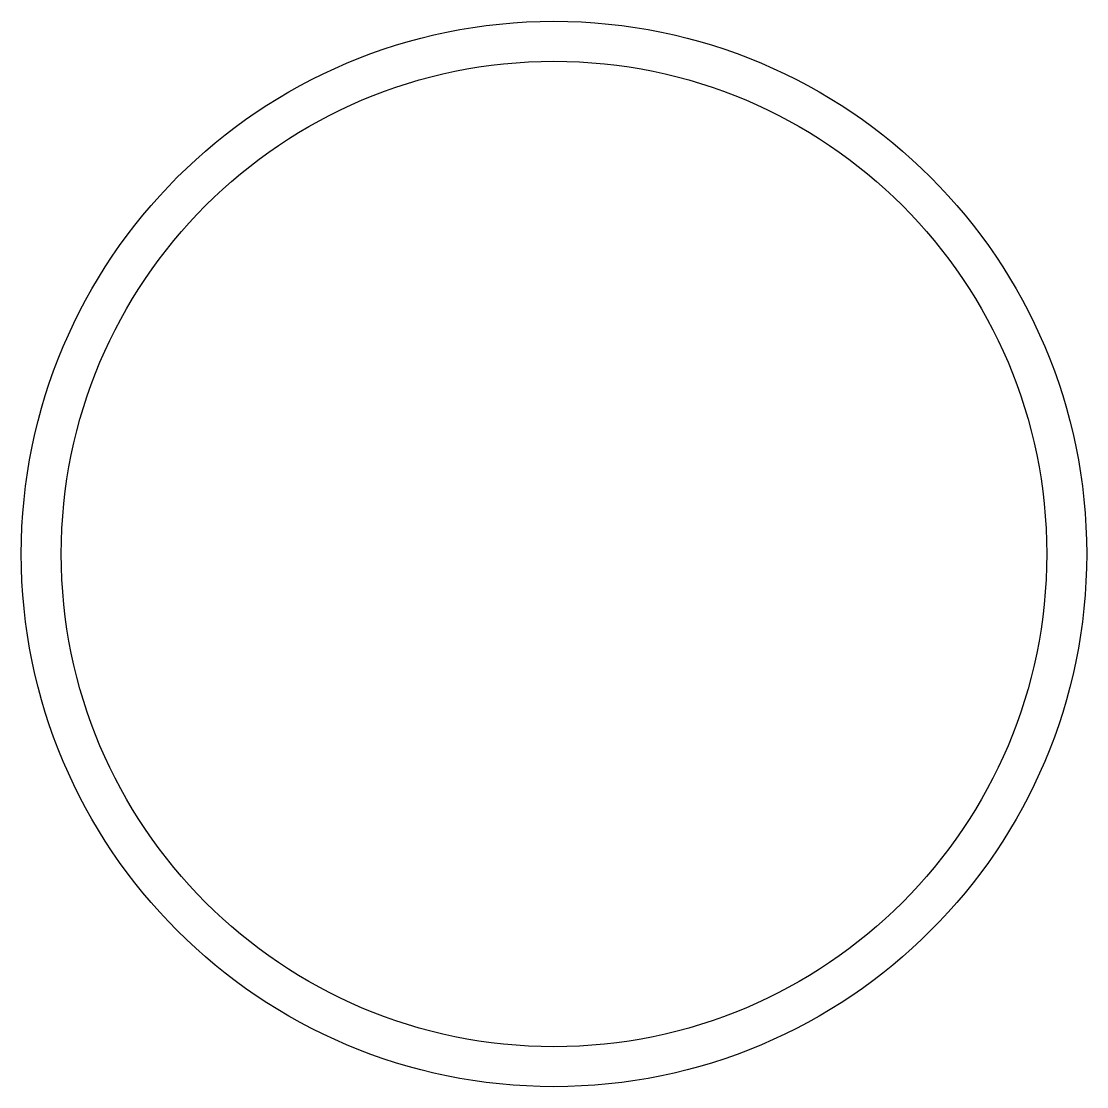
# Model space of a CAD drawing. Extents: x 1565.4 to 1645.4, y 2334.7 to 2414.7.
import ezdxf

# ---------------------------------------------------------------- set-up
doc = ezdxf.new("R2010")
doc.units = 0
doc.layers.get('0').update_dxf_attribs({"linetype": 'CONTINUOUS'})

msp = doc.modelspace()

# ---------------------------------------------------------------- linework, layer by layer
for radius in [40, 37]:
    msp.add_circle((1605.415, 2374.687), radius)

doc.saveas('drawing.dxf')
